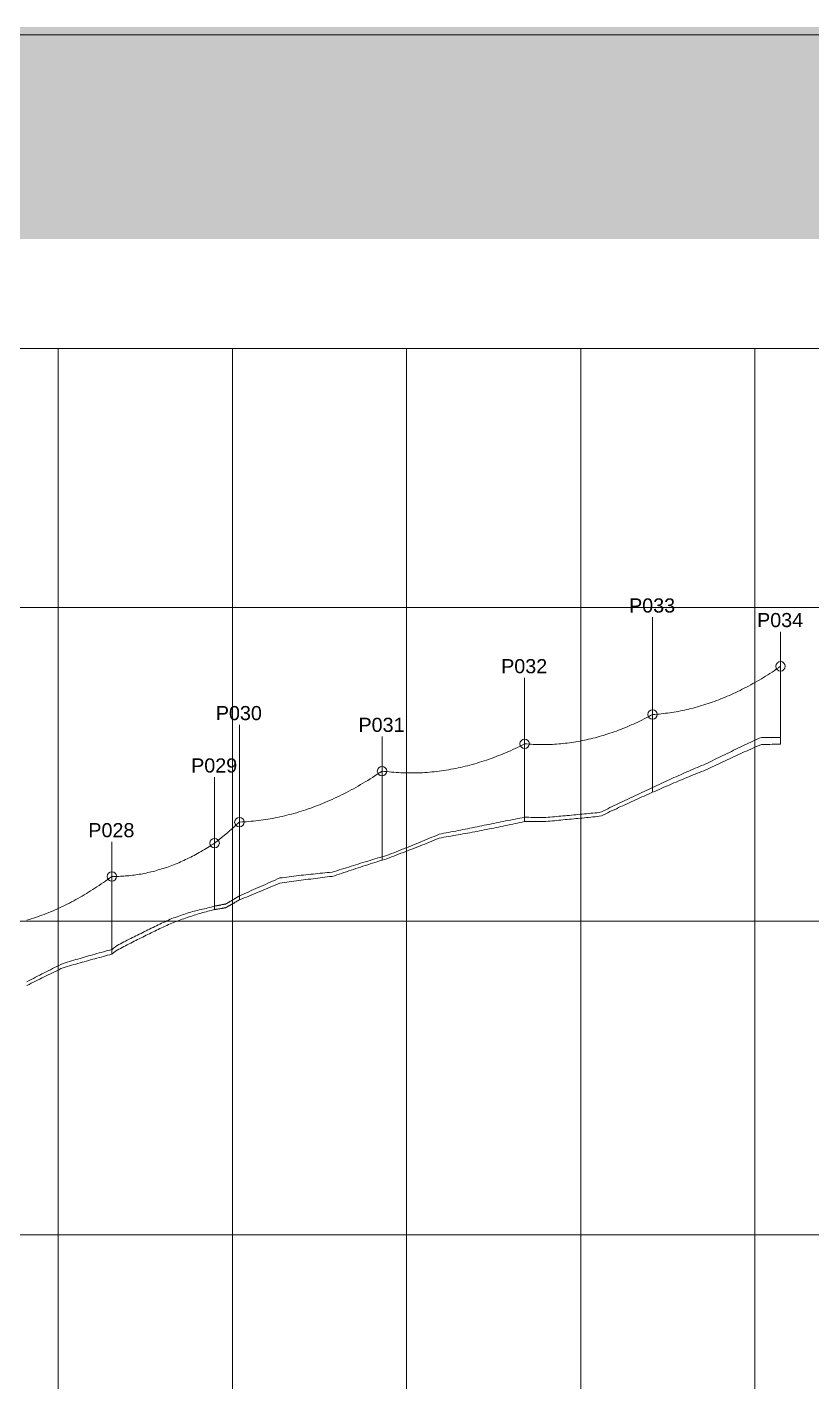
# Paper-space layout 'LP-PF-02' of a CAD drawing. Header units: metres, sheet in millimetres. Extents: x 8 to 412, y 8 to 290.
# Drawn here: x 176 to 276.2, y 117.2 to 290 of the extents above; entities that cross this region are included whole.
import ezdxf

# ---------------------------------------------------------------- set-up
doc = ezdxf.new("R2010")
doc.units = ezdxf.units.M
for name, color, linetype, lineweight, true_color in [('DETALLE', 7, 'Continuous', 13, 0x33434d), ('PERFIL_CONDUCTOR', 7, 'Continuous', 13, 0xc53643), ('PERFIL_TERRENO', 7, 'Continuous', 13, 0x976f49), ('PF_COTA', 7, 'Continuous', 0, 0x367db4), ('PF_EJE_DEM', 7, 'Continuous', 0, 0x53856e), ('PF_GRID', 7, 'Continuous', 0, 0xdee6ea), ('ROTULO', 7, 'Continuous', 13, 0x18364a)]:
    doc.layers.add(name, color=color, linetype=linetype, lineweight=lineweight, true_color=true_color)
doc.layers.add('PRESENTACION', color=7, linetype='Continuous')
doc.styles.add('Arial', font='arial.ttf')

psp = doc.layouts.new('LP-PF-02')

# ---------------------------------------------------------------- hatches: boundary and pattern name
at = {"layer": 'PRESENTACION', "true_color": 0xeef4f7}
psp.add_hatch(color=7, dxfattribs=at).paths.add_polyline_path([(8, 263), (412, 263), (412, 290), (8, 290)])

# ---------------------------------------------------------------- linework, layer by layer
at = {"layer": 'DETALLE'}
for p, q in [((272.16, 198.57), (272.16, 208.49)), ((255.83, 192.43), (255.83, 202.35)), ((239.51, 188.69), (239.51, 198.61)), ((221.31, 183.77), (221.31, 195.13)), ((203.11, 178.71), (203.11, 188.63)), ((199.96, 177.47), (199.96, 185.95)), ((186.85, 171.78), (186.85, 181.7))]:
    psp.add_line(p, q, dxfattribs=at)
psp.add_lwpolyline([(32, 96), (284, 96), (284, 249), (32, 249)], close=True, dxfattribs=at)
for centre in [(272.16, 208.49), (255.83, 202.35), (239.51, 198.61), (221.31, 195.13), (203.11, 188.63), (199.96, 185.95), (186.85, 181.7)]:
    psp.add_circle(centre, 0.6, dxfattribs=at)
at = {"layer": 'PERFIL_CONDUCTOR'}
for points in [[(255.83, 202.35), (256.1, 202.36), (256.38, 202.38), (256.65, 202.41), (256.92, 202.43), (257.19, 202.46), (257.46, 202.5), (257.74, 202.53), (258.01, 202.57), (258.28, 202.61), (258.55, 202.65), (258.82, 202.7), (259.1, 202.75), (259.37, 202.8), (259.64, 202.86), (259.91, 202.91), (260.19, 202.97), (260.46, 203.04), (260.73, 203.1), (261, 203.17), (261.27, 203.25), (261.55, 203.32), (261.82, 203.4), (262.09, 203.48), (262.36, 203.56), (262.63, 203.65), (262.91, 203.74), (263.18, 203.83), (263.45, 203.93), (263.72, 204.02), (263.99, 204.13), (264.27, 204.23), (264.54, 204.34), (264.81, 204.44), (265.08, 204.56), (265.35, 204.67), (265.63, 204.79), (265.9, 204.91), (266.17, 205.03), (266.44, 205.16), (266.72, 205.29), (266.99, 205.42), (267.26, 205.56), (267.53, 205.7), (267.8, 205.84), (268.08, 205.98), (268.35, 206.13), (268.62, 206.28), (268.89, 206.43), (269.16, 206.59), (269.44, 206.74), (269.71, 206.91), (269.98, 207.07), (270.25, 207.24), (270.52, 207.41), (270.8, 207.58), (271.07, 207.76), (271.34, 207.93), (271.61, 208.12), (271.88, 208.3), (272.16, 208.49)], [(239.51, 198.61), (239.78, 198.59), (240.05, 198.57), (240.32, 198.55), (240.6, 198.54), (240.87, 198.53), (241.14, 198.52), (241.41, 198.51), (241.68, 198.51), (241.96, 198.51), (242.23, 198.52), (242.5, 198.52), (242.77, 198.53), (243.04, 198.54), (243.32, 198.56), (243.59, 198.58), (243.86, 198.6), (244.13, 198.62), (244.4, 198.65), (244.68, 198.68), (244.95, 198.71), (245.22, 198.75), (245.49, 198.78), (245.77, 198.82), (246.04, 198.87), (246.31, 198.91), (246.58, 198.96), (246.85, 199.02), (247.13, 199.07), (247.4, 199.13), (247.67, 199.19), (247.94, 199.25), (248.21, 199.32), (248.49, 199.39), (248.76, 199.46), (249.03, 199.54), (249.3, 199.61), (249.57, 199.69), (249.85, 199.78), (250.12, 199.87), (250.39, 199.95), (250.66, 200.05), (250.93, 200.14), (251.21, 200.24), (251.48, 200.34), (251.75, 200.44), (252.02, 200.55), (252.3, 200.66), (252.57, 200.77), (252.84, 200.89), (253.11, 201.01), (253.38, 201.13), (253.66, 201.25), (253.93, 201.38), (254.2, 201.51), (254.47, 201.64), (254.74, 201.78), (255.02, 201.91), (255.29, 202.05), (255.56, 202.2), (255.83, 202.35)], [(221.31, 195.13), (221.61, 195.09), (221.91, 195.06), (222.22, 195.03), (222.52, 195), (222.82, 194.98), (223.13, 194.95), (223.43, 194.94), (223.73, 194.92), (224.04, 194.91), (224.34, 194.9), (224.64, 194.9), (224.95, 194.89), (225.25, 194.9), (225.55, 194.9), (225.86, 194.91), (226.16, 194.92), (226.46, 194.93), (226.77, 194.95), (227.07, 194.97), (227.37, 195), (227.68, 195.02), (227.98, 195.05), (228.28, 195.09), (228.59, 195.12), (228.89, 195.16), (229.19, 195.21), (229.5, 195.25), (229.8, 195.3), (230.1, 195.36), (230.41, 195.41), (230.71, 195.47), (231.01, 195.54), (231.32, 195.6), (231.62, 195.67), (231.92, 195.74), (232.23, 195.82), (232.53, 195.9), (232.83, 195.98), (233.14, 196.07), (233.44, 196.15), (233.74, 196.25), (234.05, 196.34), (234.35, 196.44), (234.65, 196.54), (234.96, 196.65), (235.26, 196.75), (235.56, 196.86), (235.87, 196.98), (236.17, 197.1), (236.47, 197.22), (236.78, 197.34), (237.08, 197.47), (237.38, 197.6), (237.69, 197.73), (237.99, 197.87), (238.29, 198.01), (238.6, 198.16), (238.9, 198.3), (239.2, 198.45), (239.51, 198.61)], [(203.11, 188.63), (203.41, 188.65), (203.71, 188.66), (204.02, 188.68), (204.32, 188.7), (204.62, 188.73), (204.93, 188.76), (205.23, 188.79), (205.53, 188.82), (205.84, 188.86), (206.14, 188.91), (206.44, 188.95), (206.75, 189), (207.05, 189.05), (207.35, 189.1), (207.66, 189.16), (207.96, 189.22), (208.26, 189.29), (208.57, 189.36), (208.87, 189.43), (209.17, 189.5), (209.48, 189.58), (209.78, 189.66), (210.08, 189.74), (210.39, 189.83), (210.69, 189.92), (210.99, 190.01), (211.3, 190.11), (211.6, 190.21), (211.9, 190.31), (212.21, 190.42), (212.51, 190.53), (212.81, 190.64), (213.12, 190.76), (213.42, 190.88), (213.72, 191), (214.03, 191.13), (214.33, 191.26), (214.63, 191.39), (214.94, 191.53), (215.24, 191.66), (215.54, 191.81), (215.85, 191.95), (216.15, 192.1), (216.45, 192.25), (216.76, 192.41), (217.06, 192.57), (217.36, 192.73), (217.67, 192.89), (217.97, 193.06), (218.27, 193.23), (218.58, 193.41), (218.88, 193.59), (219.18, 193.77), (219.49, 193.95), (219.79, 194.14), (220.09, 194.33), (220.4, 194.53), (220.7, 194.72), (221, 194.93), (221.31, 195.13)], [(199.96, 185.95), (200.02, 185.99), (200.07, 186.03), (200.12, 186.07), (200.17, 186.12), (200.23, 186.16), (200.28, 186.2), (200.33, 186.24), (200.38, 186.28), (200.44, 186.32), (200.49, 186.36), (200.54, 186.41), (200.59, 186.45), (200.64, 186.49), (200.7, 186.53), (200.75, 186.57), (200.8, 186.62), (200.85, 186.66), (200.91, 186.7), (200.96, 186.75), (201.01, 186.79), (201.06, 186.83), (201.12, 186.87), (201.17, 186.92), (201.22, 186.96), (201.27, 187.01), (201.33, 187.05), (201.38, 187.09), (201.43, 187.14), (201.48, 187.18), (201.54, 187.23), (201.59, 187.27), (201.64, 187.32), (201.69, 187.36), (201.74, 187.41), (201.8, 187.45), (201.85, 187.5), (201.9, 187.54), (201.95, 187.59), (202.01, 187.64), (202.06, 187.68), (202.11, 187.73), (202.16, 187.77), (202.22, 187.82), (202.27, 187.87), (202.32, 187.91), (202.37, 187.96), (202.43, 188.01), (202.48, 188.05), (202.53, 188.1), (202.58, 188.15), (202.64, 188.2), (202.69, 188.25), (202.74, 188.29), (202.79, 188.34), (202.84, 188.39), (202.9, 188.44), (202.95, 188.49), (203, 188.53), (203.05, 188.58), (203.11, 188.63)], [(186.85, 181.7), (187.07, 181.7), (187.29, 181.7), (187.51, 181.7), (187.72, 181.71), (187.94, 181.72), (188.16, 181.73), (188.38, 181.74), (188.6, 181.76), (188.82, 181.77), (189.04, 181.79), (189.25, 181.82), (189.47, 181.84), (189.69, 181.87), (189.91, 181.9), (190.13, 181.93), (190.35, 181.97), (190.57, 182), (190.78, 182.04), (191, 182.09), (191.22, 182.13), (191.44, 182.18), (191.66, 182.23), (191.88, 182.28), (192.1, 182.34), (192.31, 182.39), (192.53, 182.45), (192.75, 182.52), (192.97, 182.58), (193.19, 182.65), (193.41, 182.72), (193.63, 182.79), (193.84, 182.86), (194.06, 182.94), (194.28, 183.02), (194.5, 183.1), (194.72, 183.19), (194.94, 183.27), (195.16, 183.36), (195.37, 183.45), (195.59, 183.55), (195.81, 183.64), (196.03, 183.74), (196.25, 183.85), (196.47, 183.95), (196.69, 184.06), (196.9, 184.17), (197.12, 184.28), (197.34, 184.39), (197.56, 184.51), (197.78, 184.63), (198, 184.75), (198.22, 184.87), (198.43, 185), (198.65, 185.13), (198.87, 185.26), (199.09, 185.39), (199.31, 185.53), (199.53, 185.67), (199.75, 185.81), (199.96, 185.95)], [(176.02, 176.13), (176.29, 176.21), (176.56, 176.29), (176.83, 176.38), (177.1, 176.47), (177.37, 176.56), (177.64, 176.66), (177.91, 176.75), (178.19, 176.86), (178.46, 176.96), (178.73, 177.07), (179, 177.18), (179.27, 177.29), (179.54, 177.41), (179.81, 177.53), (180.08, 177.65), (180.35, 177.78), (180.62, 177.9), (180.89, 178.04), (181.16, 178.17), (181.43, 178.31), (181.71, 178.45), (181.98, 178.59), (182.25, 178.74), (182.52, 178.89), (182.79, 179.04), (183.06, 179.2), (183.33, 179.36), (183.6, 179.52), (183.87, 179.68), (184.14, 179.85), (184.41, 180.02), (184.68, 180.2), (184.95, 180.37), (185.23, 180.55), (185.5, 180.74), (185.77, 180.92), (186.04, 181.11), (186.31, 181.31), (186.58, 181.5), (186.85, 181.7)]]:
    psp.add_lwpolyline(points, dxfattribs=at)
at = {"layer": 'PERFIL_TERRENO'}
for points in [[(255.83, 193.04), (256.1, 193.16), (256.38, 193.29), (256.65, 193.42), (256.92, 193.55), (257.19, 193.67), (257.46, 193.8), (257.74, 193.93), (258.01, 194.05), (258.28, 194.17), (258.55, 194.3), (258.82, 194.42), (259.1, 194.54), (259.37, 194.66), (259.64, 194.78), (259.91, 194.9), (260.19, 195.02), (260.46, 195.14), (260.73, 195.26), (261, 195.37), (261.27, 195.49), (261.55, 195.61), (261.82, 195.72), (262.09, 195.83), (262.36, 195.95), (262.63, 196.06), (262.91, 196.18), (263.18, 196.31), (263.45, 196.45), (263.72, 196.59), (263.99, 196.72), (264.27, 196.86), (264.54, 196.99), (264.81, 197.12), (265.08, 197.26), (265.35, 197.39), (265.63, 197.52), (265.9, 197.65), (266.17, 197.79), (266.44, 197.92), (266.72, 198.05), (266.99, 198.17), (267.26, 198.3), (267.53, 198.43), (267.8, 198.56), (268.08, 198.69), (268.35, 198.81), (268.62, 198.94), (268.89, 199.06), (269.16, 199.19), (269.44, 199.31), (269.71, 199.43), (269.98, 199.43), (270.25, 199.42), (270.52, 199.42), (270.8, 199.42), (271.07, 199.41), (271.34, 199.41), (271.61, 199.41), (271.88, 199.41), (272.16, 199.41)], [(239.51, 189.24), (239.78, 189.24), (240.05, 189.24), (240.32, 189.23), (240.6, 189.23), (240.87, 189.23), (241.14, 189.23), (241.41, 189.23), (241.68, 189.23), (241.96, 189.23), (242.23, 189.23), (242.5, 189.25), (242.77, 189.27), (243.04, 189.29), (243.32, 189.32), (243.59, 189.34), (243.86, 189.37), (244.13, 189.39), (244.4, 189.41), (244.68, 189.44), (244.95, 189.46), (245.22, 189.49), (245.49, 189.51), (245.77, 189.54), (246.04, 189.56), (246.31, 189.59), (246.58, 189.62), (246.85, 189.64), (247.13, 189.67), (247.4, 189.69), (247.67, 189.72), (247.94, 189.75), (248.21, 189.77), (248.49, 189.8), (248.76, 189.83), (249.03, 189.85), (249.3, 189.93), (249.57, 190.06), (249.85, 190.2), (250.12, 190.33), (250.39, 190.47), (250.66, 190.6), (250.93, 190.74), (251.21, 190.87), (251.48, 191), (251.75, 191.13), (252.02, 191.26), (252.3, 191.39), (252.57, 191.52), (252.84, 191.65), (253.11, 191.78), (253.38, 191.91), (253.66, 192.04), (253.93, 192.16), (254.2, 192.29), (254.47, 192.42), (254.74, 192.54), (255.02, 192.67), (255.29, 192.79), (255.56, 192.91), (255.83, 193.04)], [(221.31, 184.19), (221.61, 184.28), (221.91, 184.37), (222.22, 184.49), (222.52, 184.61), (222.82, 184.73), (223.13, 184.85), (223.43, 184.97), (223.73, 185.09), (224.04, 185.21), (224.34, 185.33), (224.64, 185.45), (224.95, 185.57), (225.25, 185.7), (225.55, 185.82), (225.86, 185.94), (226.16, 186.07), (226.46, 186.19), (226.77, 186.31), (227.07, 186.44), (227.37, 186.56), (227.68, 186.69), (227.98, 186.81), (228.28, 186.94), (228.59, 187.07), (228.89, 187.15), (229.19, 187.21), (229.5, 187.26), (229.8, 187.32), (230.1, 187.38), (230.41, 187.43), (230.71, 187.49), (231.01, 187.55), (231.32, 187.61), (231.62, 187.67), (231.92, 187.73), (232.23, 187.79), (232.53, 187.85), (232.83, 187.91), (233.14, 187.97), (233.44, 188.03), (233.74, 188.09), (234.05, 188.16), (234.35, 188.22), (234.65, 188.28), (234.96, 188.34), (235.26, 188.41), (235.56, 188.47), (235.87, 188.53), (236.17, 188.59), (236.47, 188.65), (236.78, 188.71), (237.08, 188.77), (237.38, 188.83), (237.69, 188.89), (237.99, 188.95), (238.29, 189.01), (238.6, 189.07), (238.9, 189.12), (239.2, 189.18), (239.51, 189.24)], [(203.11, 179.24), (203.41, 179.37), (203.71, 179.49), (204.02, 179.62), (204.32, 179.75), (204.62, 179.89), (204.93, 180.02), (205.23, 180.15), (205.53, 180.28), (205.84, 180.42), (206.14, 180.55), (206.44, 180.69), (206.75, 180.82), (207.05, 180.96), (207.35, 181.1), (207.66, 181.24), (207.96, 181.38), (208.26, 181.5), (208.57, 181.54), (208.87, 181.58), (209.17, 181.62), (209.48, 181.65), (209.78, 181.69), (210.08, 181.73), (210.39, 181.77), (210.69, 181.8), (210.99, 181.84), (211.3, 181.87), (211.6, 181.9), (211.9, 181.94), (212.21, 181.97), (212.51, 182), (212.81, 182.04), (213.12, 182.07), (213.42, 182.1), (213.72, 182.13), (214.03, 182.16), (214.33, 182.19), (214.63, 182.22), (214.94, 182.25), (215.24, 182.32), (215.54, 182.42), (215.85, 182.52), (216.15, 182.61), (216.45, 182.71), (216.76, 182.81), (217.06, 182.9), (217.36, 183), (217.67, 183.09), (217.97, 183.19), (218.27, 183.28), (218.58, 183.38), (218.88, 183.47), (219.18, 183.56), (219.49, 183.65), (219.79, 183.75), (220.09, 183.84), (220.4, 183.93), (220.7, 184.02), (221, 184.11), (221.31, 184.19)], [(199.96, 177.92), (200.02, 177.93), (200.07, 177.94), (200.12, 177.95), (200.17, 177.96), (200.23, 177.97), (200.28, 177.98), (200.33, 177.99), (200.38, 177.99), (200.44, 178), (200.49, 178.01), (200.54, 178.02), (200.59, 178.03), (200.64, 178.04), (200.7, 178.05), (200.75, 178.06), (200.8, 178.08), (200.85, 178.09), (200.91, 178.1), (200.96, 178.11), (201.01, 178.12), (201.06, 178.13), (201.12, 178.14), (201.17, 178.15), (201.22, 178.16), (201.27, 178.17), (201.33, 178.18), (201.38, 178.19), (201.43, 178.22), (201.48, 178.25), (201.54, 178.28), (201.59, 178.31), (201.64, 178.34), (201.69, 178.37), (201.74, 178.4), (201.8, 178.43), (201.85, 178.46), (201.9, 178.49), (201.95, 178.52), (202.01, 178.55), (202.06, 178.59), (202.11, 178.62), (202.16, 178.65), (202.22, 178.68), (202.27, 178.71), (202.32, 178.74), (202.37, 178.77), (202.43, 178.8), (202.48, 178.84), (202.53, 178.87), (202.58, 178.9), (202.64, 178.93), (202.69, 178.96), (202.74, 179), (202.79, 179.03), (202.84, 179.06), (202.9, 179.09), (202.95, 179.13), (203, 179.16), (203.05, 179.19), (203.11, 179.22)], [(186.85, 172.35), (187.07, 172.54), (187.29, 172.73), (187.51, 172.9), (187.72, 173.01), (187.94, 173.12), (188.16, 173.23), (188.38, 173.35), (188.6, 173.46), (188.82, 173.57), (189.04, 173.68), (189.25, 173.79), (189.47, 173.9), (189.69, 174.01), (189.91, 174.12), (190.13, 174.23), (190.35, 174.34), (190.57, 174.44), (190.78, 174.55), (191, 174.66), (191.22, 174.77), (191.44, 174.87), (191.66, 174.98), (191.88, 175.09), (192.1, 175.19), (192.31, 175.3), (192.53, 175.4), (192.75, 175.51), (192.97, 175.61), (193.19, 175.72), (193.41, 175.82), (193.63, 175.92), (193.84, 176.03), (194.06, 176.13), (194.28, 176.23), (194.5, 176.33), (194.72, 176.4), (194.94, 176.48), (195.16, 176.56), (195.37, 176.64), (195.59, 176.71), (195.81, 176.79), (196.03, 176.86), (196.25, 176.94), (196.47, 177.01), (196.69, 177.08), (196.9, 177.15), (197.12, 177.22), (197.34, 177.29), (197.56, 177.33), (197.78, 177.37), (198, 177.42), (198.22, 177.47), (198.43, 177.52), (198.65, 177.57), (198.87, 177.62), (199.09, 177.68), (199.31, 177.73), (199.53, 177.79), (199.75, 177.85), (199.96, 177.91)], [(176.02, 168.28), (176.29, 168.42), (176.56, 168.56), (176.83, 168.7), (177.1, 168.84), (177.37, 168.98), (177.64, 169.12), (177.91, 169.26), (178.19, 169.4), (178.46, 169.54), (178.73, 169.68), (179, 169.81), (179.27, 169.95), (179.54, 170.09), (179.81, 170.22), (180.08, 170.36), (180.35, 170.49), (180.62, 170.61), (180.89, 170.69), (181.16, 170.77), (181.43, 170.85), (181.71, 170.93), (181.98, 171.01), (182.25, 171.09), (182.52, 171.17), (182.79, 171.25), (183.06, 171.32), (183.33, 171.4), (183.6, 171.48), (183.87, 171.56), (184.14, 171.63), (184.41, 171.71), (184.68, 171.79), (184.95, 171.86), (185.23, 171.94), (185.5, 172.01), (185.77, 172.09), (186.04, 172.16), (186.31, 172.24), (186.58, 172.31), (186.85, 172.39)]]:
    psp.add_lwpolyline(points, dxfattribs=at)
at = {"layer": 'PF_COTA'}
for p, q in [((255.83, 202.35), (255.83, 214.75)), ((272.16, 208.49), (272.16, 212.89)), ((239.51, 198.61), (239.51, 207.01)), ((203.11, 188.63), (203.11, 201.03)), ((221.31, 195.13), (221.31, 199.53)), ((199.96, 185.95), (199.96, 194.35)), ((186.85, 181.7), (186.85, 186.1))]:
    psp.add_line(p, q, dxfattribs=at)
at = {"layer": 'PF_EJE_DEM'}
for points in [[(255.83, 192.43), (256.1, 192.54), (256.38, 192.67), (256.65, 192.79), (256.92, 192.91), (257.19, 193.03), (257.46, 193.15), (257.74, 193.27), (258.01, 193.39), (258.28, 193.51), (258.55, 193.62), (258.82, 193.74), (259.1, 193.85), (259.37, 193.97), (259.64, 194.08), (259.91, 194.2), (260.19, 194.31), (260.46, 194.42), (260.73, 194.53), (261, 194.64), (261.27, 194.75), (261.55, 194.86), (261.82, 194.97), (262.09, 195.08), (262.36, 195.18), (262.63, 195.29), (262.91, 195.4), (263.18, 195.53), (263.45, 195.66), (263.72, 195.79), (263.99, 195.92), (264.27, 196.05), (264.54, 196.18), (264.81, 196.31), (265.08, 196.44), (265.35, 196.57), (265.63, 196.69), (265.9, 196.82), (266.17, 196.95), (266.44, 197.07), (266.72, 197.2), (266.99, 197.32), (267.26, 197.44), (267.53, 197.57), (267.8, 197.69), (268.08, 197.81), (268.35, 197.93), (268.62, 198.05), (268.89, 198.17), (269.16, 198.29), (269.44, 198.41), (269.71, 198.53), (269.98, 198.54), (270.25, 198.54), (270.52, 198.54), (270.8, 198.54), (271.07, 198.55), (271.34, 198.55), (271.61, 198.56), (271.88, 198.56), (272.16, 198.57)], [(239.51, 188.69), (239.78, 188.69), (240.05, 188.69), (240.32, 188.69), (240.6, 188.69), (240.87, 188.7), (241.14, 188.7), (241.41, 188.7), (241.68, 188.71), (241.96, 188.71), (242.23, 188.72), (242.5, 188.73), (242.77, 188.76), (243.04, 188.78), (243.32, 188.81), (243.59, 188.83), (243.86, 188.86), (244.13, 188.88), (244.4, 188.91), (244.68, 188.94), (244.95, 188.96), (245.22, 188.99), (245.49, 189.01), (245.77, 189.04), (246.04, 189.07), (246.31, 189.09), (246.58, 189.12), (246.85, 189.15), (247.13, 189.18), (247.4, 189.2), (247.67, 189.23), (247.94, 189.26), (248.21, 189.29), (248.49, 189.31), (248.76, 189.34), (249.03, 189.37), (249.3, 189.44), (249.57, 189.57), (249.85, 189.7), (250.12, 189.83), (250.39, 189.96), (250.66, 190.09), (250.93, 190.21), (251.21, 190.34), (251.48, 190.47), (251.75, 190.6), (252.02, 190.72), (252.3, 190.85), (252.57, 190.97), (252.84, 191.1), (253.11, 191.22), (253.38, 191.34), (253.66, 191.47), (253.93, 191.59), (254.2, 191.71), (254.47, 191.83), (254.74, 191.95), (255.02, 192.07), (255.29, 192.19), (255.56, 192.31), (255.83, 192.43)], [(221.31, 183.77), (221.61, 183.86), (221.91, 183.96), (222.22, 184.08), (222.52, 184.19), (222.82, 184.3), (223.13, 184.42), (223.43, 184.54), (223.73, 184.65), (224.04, 184.77), (224.34, 184.88), (224.64, 185), (224.95, 185.12), (225.25, 185.24), (225.55, 185.35), (225.86, 185.47), (226.16, 185.59), (226.46, 185.71), (226.77, 185.83), (227.07, 185.95), (227.37, 186.07), (227.68, 186.19), (227.98, 186.31), (228.28, 186.44), (228.59, 186.56), (228.89, 186.64), (229.19, 186.69), (229.5, 186.74), (229.8, 186.79), (230.1, 186.85), (230.41, 186.9), (230.71, 186.95), (231.01, 187.01), (231.32, 187.06), (231.62, 187.12), (231.92, 187.17), (232.23, 187.23), (232.53, 187.28), (232.83, 187.34), (233.14, 187.4), (233.44, 187.45), (233.74, 187.51), (234.05, 187.57), (234.35, 187.63), (234.65, 187.69), (234.96, 187.75), (235.26, 187.81), (235.56, 187.87), (235.87, 187.93), (236.17, 188), (236.47, 188.06), (236.78, 188.13), (237.08, 188.19), (237.38, 188.25), (237.69, 188.32), (237.99, 188.38), (238.29, 188.44), (238.6, 188.5), (238.9, 188.57), (239.2, 188.63), (239.51, 188.69)], [(203.11, 178.71), (203.41, 178.83), (203.71, 178.95), (204.02, 179.07), (204.32, 179.2), (204.62, 179.32), (204.93, 179.44), (205.23, 179.57), (205.53, 179.69), (205.84, 179.82), (206.14, 179.94), (206.44, 180.07), (206.75, 180.2), (207.05, 180.33), (207.35, 180.46), (207.66, 180.59), (207.96, 180.72), (208.26, 180.83), (208.57, 180.88), (208.87, 180.92), (209.17, 180.96), (209.48, 181.01), (209.78, 181.05), (210.08, 181.09), (210.39, 181.13), (210.69, 181.18), (210.99, 181.22), (211.3, 181.26), (211.6, 181.3), (211.9, 181.34), (212.21, 181.37), (212.51, 181.41), (212.81, 181.45), (213.12, 181.49), (213.42, 181.53), (213.72, 181.56), (214.03, 181.6), (214.33, 181.63), (214.63, 181.67), (214.94, 181.7), (215.24, 181.78), (215.54, 181.89), (215.85, 181.99), (216.15, 182.09), (216.45, 182.2), (216.76, 182.3), (217.06, 182.4), (217.36, 182.5), (217.67, 182.6), (217.97, 182.7), (218.27, 182.8), (218.58, 182.9), (218.88, 183), (219.18, 183.1), (219.49, 183.2), (219.79, 183.29), (220.09, 183.39), (220.4, 183.49), (220.7, 183.58), (221, 183.68), (221.31, 183.77)], [(199.96, 177.47), (200.02, 177.48), (200.07, 177.49), (200.12, 177.5), (200.17, 177.51), (200.23, 177.51), (200.28, 177.52), (200.33, 177.53), (200.38, 177.54), (200.44, 177.55), (200.49, 177.56), (200.54, 177.57), (200.59, 177.57), (200.64, 177.58), (200.7, 177.59), (200.75, 177.6), (200.8, 177.61), (200.85, 177.62), (200.91, 177.63), (200.96, 177.64), (201.01, 177.65), (201.06, 177.66), (201.12, 177.67), (201.17, 177.68), (201.22, 177.69), (201.27, 177.7), (201.33, 177.7), (201.38, 177.72), (201.43, 177.75), (201.48, 177.78), (201.54, 177.81), (201.59, 177.84), (201.64, 177.87), (201.69, 177.9), (201.74, 177.93), (201.8, 177.96), (201.85, 177.99), (201.9, 178.01), (201.95, 178.04), (202.01, 178.07), (202.06, 178.1), (202.11, 178.13), (202.16, 178.16), (202.22, 178.19), (202.27, 178.22), (202.32, 178.25), (202.37, 178.28), (202.43, 178.31), (202.48, 178.34), (202.53, 178.37), (202.58, 178.4), (202.64, 178.43), (202.69, 178.46), (202.74, 178.5), (202.79, 178.53), (202.84, 178.56), (202.9, 178.59), (202.95, 178.62), (203, 178.65), (203.05, 178.68), (203.11, 178.71)], [(186.85, 171.78), (187.07, 171.97), (187.29, 172.15), (187.51, 172.31), (187.72, 172.42), (187.94, 172.53), (188.16, 172.64), (188.38, 172.76), (188.6, 172.87), (188.82, 172.98), (189.04, 173.09), (189.25, 173.2), (189.47, 173.32), (189.69, 173.43), (189.91, 173.54), (190.13, 173.65), (190.35, 173.76), (190.57, 173.86), (190.78, 173.97), (191, 174.08), (191.22, 174.19), (191.44, 174.3), (191.66, 174.4), (191.88, 174.51), (192.1, 174.62), (192.31, 174.73), (192.53, 174.83), (192.75, 174.94), (192.97, 175.04), (193.19, 175.15), (193.41, 175.25), (193.63, 175.36), (193.84, 175.46), (194.06, 175.56), (194.28, 175.67), (194.5, 175.76), (194.72, 175.84), (194.94, 175.92), (195.16, 176), (195.37, 176.08), (195.59, 176.15), (195.81, 176.23), (196.03, 176.31), (196.25, 176.38), (196.47, 176.46), (196.69, 176.53), (196.9, 176.6), (197.12, 176.68), (197.34, 176.75), (197.56, 176.82), (197.78, 176.89), (198, 176.96), (198.22, 177.03), (198.43, 177.1), (198.65, 177.16), (198.87, 177.2), (199.09, 177.25), (199.31, 177.31), (199.53, 177.36), (199.75, 177.42), (199.96, 177.47)], [(176.02, 167.79), (176.29, 167.93), (176.56, 168.07), (176.83, 168.2), (177.1, 168.34), (177.37, 168.48), (177.64, 168.61), (177.91, 168.75), (178.19, 168.88), (178.46, 169.02), (178.73, 169.15), (179, 169.28), (179.27, 169.42), (179.54, 169.55), (179.81, 169.68), (180.08, 169.81), (180.35, 169.95), (180.62, 170.06), (180.89, 170.14), (181.16, 170.22), (181.43, 170.29), (181.71, 170.37), (181.98, 170.45), (182.25, 170.52), (182.52, 170.6), (182.79, 170.68), (183.06, 170.75), (183.33, 170.83), (183.6, 170.9), (183.87, 170.98), (184.14, 171.05), (184.41, 171.13), (184.68, 171.2), (184.95, 171.27), (185.23, 171.35), (185.5, 171.42), (185.77, 171.49), (186.04, 171.56), (186.31, 171.64), (186.58, 171.71), (186.85, 171.78)]]:
    psp.add_lwpolyline(points, dxfattribs=at)
at = {"layer": 'PF_GRID'}
for p, q in [((180, 96), (180, 249)), ((202.22, 96), (202.22, 249)), ((224.44, 96), (224.44, 249)), ((246.66, 96), (246.66, 249)), ((268.89, 96), (268.89, 249)), ((32, 216), (284, 216)), ((32, 176), (284, 176)), ((32, 136), (284, 136))]:
    psp.add_line(p, q, dxfattribs=at)
at = {"layer": 'ROTULO'}
psp.add_lwpolyline([(8, 8), (412, 8), (412, 289), (8, 289)], close=True, dxfattribs=at)

# ---------------------------------------------------------------- texts
at = {"layer": 'ROTULO', "style": 'Arial'}
for s, p in [('P033', (252.83, 215.35)), ('P034', (269.16, 213.49)), ('P032', (236.51, 207.61)), ('P030', (200.11, 201.63)), ('P031', (218.31, 200.13)), ('P029', (196.96, 194.95)), ('P028', (183.85, 186.7))]:
    psp.add_text(s, height=1.8, dxfattribs=at).set_placement(p)

doc.saveas('drawing.dxf')
